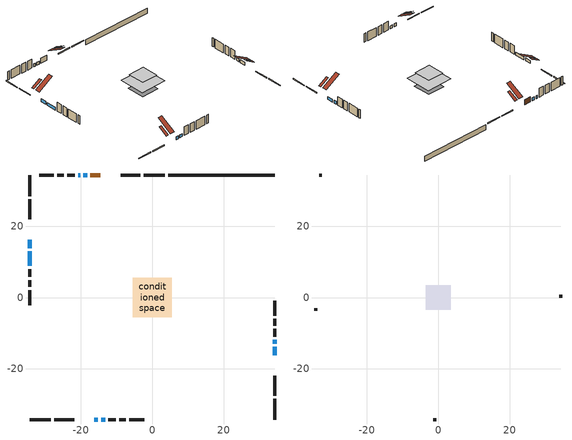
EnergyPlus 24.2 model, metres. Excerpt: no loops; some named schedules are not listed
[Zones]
conditioned space
 floor adiabatic (AdiabaticFloorConstruction): -5.49,-5.49 -5.49,5.49 5.49,5.49 5.49,-5.49 z1.37
 floor foundation (Slab1 construction): -3.74,-3.74 -3.74,3.74 3.74,3.74 3.74,-3.74 z-1.93
 wall outside (RimJoist1 construction): 3.54,34.35 -2.37,34.35 / -34.35,-34.35 -28.44,-34.35 / -34.35,34.35 -34.35,28.44 / 34.35,-34.35 34.35,-28.44 z0.15:0.45
 wall outside (RimJoist2 construction): -3.3,34.35 -8.9,34.35 / -27.51,-34.35 -21.91,-34.35 / -34.35,27.51 -34.35,21.91 / 34.35,-27.51 34.35,-21.91 z0.15:0.45
 wall outside (AdiabaticWallConstruction 1): -14.61,34.35 -17.34,34.35 z0.15:2.18
 wall outside (AdiabaticWallConstruction): 34.35,-16.2 34.35,-13.83 / -18.27,34.35 -19.28,34.35 / -20.21,34.35 -20.79,34.35 / -34.35,16.2 -34.35,13.83 / 34.35,-12.9 34.35,-11.89 / -34.35,12.9 -34.35,8.85 / -16.2,-34.35 -15.24,-34.35 / -14.32,-34.35 -13.24,-34.35 z0.15:1.37
 wall outside (Wall1 construction): -21.72,34.35 -23.87,34.35 / -12.32,-34.35 -10.17,-34.35 / -34.35,7.92 -34.35,5.78 / 34.35,-10.96 34.35,-8.81 z0.15:3.81
 wall outside (Wall2 construction): -24.79,34.35 -26.66,34.35 / -9.24,-34.35 -7.37,-34.35 / -34.35,4.85 -34.35,2.98 / 34.35,-7.89 34.35,-6.02 z0.15:3.81
 wall outside (Wall3 construction): -27.59,34.35 -31.75,34.35 / -6.45,-34.35 -2.29,-34.35 / -34.35,2.05 -34.35,-2.1 / 34.35,-5.09 34.35,-0.93 z0.15:3.81
 wall foundation (FoundationWall1 construction): 34.35,34.35 4.47,34.35 z-1.93:0.15
 window (WindowConstruction): 34.35,-16.2 34.35,-13.83 z0.15:1.37
 window (WindowConstruction 6): -18.27,34.35 -19.28,34.35 z0.15:1.37
 window (WindowConstruction 7): -20.21,34.35 -20.79,34.35 z0.15:1.37
 window (WindowConstruction 1): -34.35,16.2 -34.35,13.83 z0.15:1.37
 window (WindowConstruction 2): 34.35,-12.9 34.35,-11.89 z0.15:1.37
 window (WindowConstruction 3): -34.35,12.9 -34.35,8.85 z0.15:1.37
 window (WindowConstruction 4): -16.2,-34.35 -15.25,-34.35 z0.15:1.37
 window (WindowConstruction 5): -14.32,-34.35 -13.25,-34.35 z0.15:1.37
 door (Door): -14.61,34.35 -17.34,34.35 z0.15:2.18
 ceiling adiabatic (AdiabaticFloorConstruction): 5.49,-5.49 5.49,5.49 -5.49,5.49 -5.49,-5.49 z1.37
 roof outside (Roof1 construction): -10.9,34.35,3.81 -10.9,30.64,5.97 -9.83,30.64,5.97 -9.83,34.35,3.81; -19.91,-34.35,3.81 -19.91,-30.64,5.97 -20.98,-30.64,5.97 -20.98,-34.35,3.81; -34.35,19.91,3.81 -30.64,19.91,5.97 -30.64,20.98,5.97 -34.35,20.98,3.81; 34.35,-19.91,3.81 30.64,-19.91,5.97 30.64,-20.98,5.97 34.35,-20.98,3.81
attic - vented
 floor to conditioned space (Floor1 construction Reversed): -3.44,-3.44 -3.44,3.44 3.44,3.44 3.44,-3.44 z3.81
 wall outside (Wall4 construction): -32.68,34.35 -33.42,34.35 / -1.36,-34.35 -0.61,-34.35 / -34.35,-3.03 -34.35,-3.78 / 34.35,0 34.35,0.74 z0.15:3.81
 roof outside (Roof2 construction): -13.68,34.35,3.81 -13.68,27.94,7.54 -11.83,27.94,7.54 -11.83,34.35,3.81; -17.13,-34.35,3.81 -17.13,-27.94,7.54 -18.98,-27.94,7.54 -18.98,-34.35,3.81; -34.35,17.13,3.81 -27.94,17.13,7.54 -27.94,18.98,7.54 -34.35,18.98,3.81; 34.35,-17.13,3.81 27.94,-17.13,7.54 27.94,-18.98,7.54 34.35,-18.98,3.81
[Building]
Building 1: Terrain=Suburbs
[Site:Location]
Regina Intl AP_SK: Latitude {deg}=50.43; Longitude {deg}=-104.67; Time Zone {hr}=-6; Elevation {m}=578; Keep Site Location Information=Yes
[Site:GroundTemperature:Shallow]
-2.28208, -4.75844, -4.95676, -3.7816, 0.936024, 5.63167, 9.70254, 12.2813, 12.5004, 10.403, 6.43594, 1.88434
[Site:WaterMainsTemperature]
Calculation Method=Schedule; Temperature Schedule=mains temperature schedule
[Material] Roughness=Rough; Thermal Absorptance=0.9
Name | Thickness {m} | Conductivity {W/m-K} | Density {kg/m3} | Specific Heat {J/kg-K} | Solar Absorptance | Visible Absorptance
asphalt or fiberglass shingles | 0.00635 | 0.162714 | 1121.4 | 1465.45 | 0.84 | 0.84
ceiling loosefill ins | 0.0846667 | 0.0480833 | 16.02 | 1046.75 | 0.7 | 0.7
ceiling stud and cavity | 0.1397 | 0.152571 | 65.682 | 1177.47 | 0.7 | 0.7
concrete 4.0 in. | 0.1016 | 1.803125 | 2242.8 | 837.4 | 0.7 | 0.7
concrete 8.0 in. | 0.2032 | 1.803125 | 2242.8 | 837.4 | 0.7 | 0.7
door material | 0.04445 | 0.188738 | 512.64 | 1214.23 | 0.7 | 0.7
floor covering | 0.0127 | 0.0433444 | 54.468 | 1339.84 | 0.6 | 0.6
floor rigid ins; wall rigid ins | 0.512978 | 0.029427 | 32.04 | 1214.23 | 0.7 | 0.7
floor stud and cavity | 0.1397 | 1.75129 | 37.0049 | 1207.88 | 0.7 | 0.7
furniture material conditioned space 1 | 0.1524 | 0.115458 | 640.8 | 1214.23 | 0.6 | 0.6
gypsum board | 0.0127 | 0.160291 | 801 | 837.4 | 0.6 | 0.6
osb sheathing 0.5 in. | 0.0127 | 0.115458 | 512.64 | 1214.23 | 0.7 | 0.7
osb sheathing 0.75 in. | 0.01905 | 0.115458 | 512.64 | 1214.23 | 0.7 | 0.7
osb sheathing 2.0 in. | 0.0508 | 0.115458 | 512.64 | 1214.23 | 0.7 | 0.7
rim joist stud and cavity | 0.0508 | 0.271007 | 50.32683 | 1063.81 | 0.6 | 0.6
rim joist stud and cavity 1 | 0.0508 | 0.0495211 | 125.044 | 1163.47 | 0.6 | 0.6
roof stud and cavity | 0.2032 | 0.175737 | 78.34581 | 1123.46 | 0.7 | 0.7
wall stud and cavity | 0.1397 | 0.141677 | 139.0536 | 1170.24 | 0.7 | 0.7
wall stud and cavity 1 | 0.1397 | 0.143211 | 139.0536 | 1170.24 | 0.7 | 0.7
wall stud and cavity 2 | 0.1397 | 0.140175 | 139.0536 | 1170.24 | 0.7 | 0.7
wall stud and cavity 3 | 0.0889 | 6.1454 | 50.32683 | 1063.81 | 0.6 | 0.6
wall stud and cavity 4 | 0.0889 | 0.380278 | 52.3479 | 1209.89 | 0.7 | 0.7
wall stud and cavity 5 | 0.0889 | 0.391764 | 83.0341 | 1211.67 | 0.7 | 0.7
wood siding | 0.0254 | 0.102417 | 544.68 | 1172.36 | 0 | 0
wood siding 1 | 0.00254 | 0.102417 | 544.68 | 1172.36 | 0 | 0
wood siding 2; wood siding 3; wood siding 4 | 0.0254 | 0.102417 | 544.68 | 1172.36 | 0.7 | 0.7
[WindowMaterial:SimpleGlazingSystem]
Name | U-Factor {W/m2-K} | Solar Heat Gain Coefficient
WindowMaterial | 2.77825 | 0.66
WindowMaterial 1 | 2.77541 | 0.65
WindowMaterial 2 | 2.898619 | 0.69
WindowMaterial 3 | 2.77484 | 0.65
WindowMaterial 4 | 2.77768 | 0.66
WindowMaterial 5 | 2.765186 | 0.62
[Construction]
AdiabaticFloorConstruction: floor stud and cavity, floor rigid ins, osb sheathing 0.75 in., floor covering
AdiabaticWallConstruction: wood siding 3, wall rigid ins, wall stud and cavity 4, gypsum board
AdiabaticWallConstruction 1: wood siding 4, wall rigid ins, wall stud and cavity 4, gypsum board
Door: door material
Floor1 construction Reversed: gypsum board, ceiling stud and cavity, ceiling loosefill ins
FoundationWall1 construction: concrete 8.0 in.
furniture construction conditioned space 1: furniture material conditioned space 1
PartitionWallConstruction: gypsum board, wall stud and cavity 5, gypsum board
RimJoist1 construction: wood siding 2, rim joist stud and cavity
RimJoist2 construction: wood siding 2, osb sheathing 2.0 in., rim joist stud and cavity 1
Roof1 construction: asphalt or fiberglass shingles, osb sheathing 0.75 in., roof stud and cavity, gypsum board
Roof2 construction: asphalt or fiberglass shingles
Slab1 construction: concrete 4.0 in.
Wall1 construction: wood siding, osb sheathing 0.5 in., wall stud and cavity, gypsum board
Wall2 construction: wood siding, osb sheathing 0.5 in., wall stud and cavity 1, gypsum board
Wall3 construction: wood siding, osb sheathing 0.5 in., wall stud and cavity 2, gypsum board
Wall4 construction: wood siding 1, wall stud and cavity 3
WindowConstruction; WindowConstruction 1: WindowMaterial
WindowConstruction 2; WindowConstruction 6: WindowMaterial 1
WindowConstruction 3: WindowMaterial 2
WindowConstruction 4: WindowMaterial 3
WindowConstruction 5: WindowMaterial 4
WindowConstruction 7: WindowMaterial 5
[Zone] Multiplier=1; Part of Total Floor Area=Yes
Name | Volume {m3}
attic - vented | 27.4661
conditioned space | 440.4
[Space]
Name | Zone | Volume {m3}
attic - vented 1 | attic - vented | 27.4661
conditioned space 1 | conditioned space | 440.4
[ZoneInfiltration:EffectiveLeakageArea]
infil attic - vented 1: Zone or Space=attic - vented 1; Schedule=Always On Discrete; Effective Air Leakage Area {cm2}=1499.05; Stack Coefficient=0.00051409; Wind Coefficient=1.53193e-05
[ZoneMixing]
whole house fan mix: Zone or Space=attic - vented; Schedule=Always On Continuous; Design Flow Rate Calculation Method=Flow/Zone; Design Flow Rate {m3/s}=0; Source Zone or Space=conditioned space
[SurfaceProperty:ExposedFoundationPerimeter]
Slab1: Exposed Perimeter Calculation Method=TotalExposedPerimeter; Total Exposed Perimeter {m}=29.88
[InternalMass] Zone or ZoneList=conditioned space; Space or SpaceList=conditioned space 1
Name | Construction | Surface Area {m2}
furniture mass conditioned space 1 | furniture construction conditioned space 1 | 70.4802
partition wall mass | PartitionWallConstruction | 176.201
[Lights]
interior lighting: Zone or ZoneList or Space or SpaceList=conditioned space 1; Schedule=interior lighting schedule; Design Level Calculation Method=LightingLevel; Lighting Level {W}=343.2; Return Air Fraction=0; Fraction Radiant=0.6; Fraction Visible=0.2; Fraction Replaceable=1
[People]
occupants: Zone or ZoneList or Space or SpaceList=conditioned space 1; Number of People Schedule=occupants schedule; Number of People Calculation Method=People; Number of People=3; Fraction Radiant=0.314171; Sensible Heat Fraction=0.56303; Activity Level Schedule=occupants activity schedule; Carbon Dioxide Generation Rate {m3/s-W}=0; Enable ASHRAE 55 Comfort Warnings=No; Mean Radiant Temperature Calculation Type=EnclosureAveraged
[ElectricEquipment] Zone or ZoneList or Space or SpaceList=conditioned space 1; Design Level Calculation Method=EquipmentLevel
Name | Schedule | Design Level {W} | Fraction Latent | Fraction Radiant | Fraction Lost
clothes dryer | clothes dryer schedule | 140.772 | 0.015 | 0.081 | 0.85
clothes washer | clothes washer schedule | 32.1985 | 0.03 | 0.162 | 0.7
cooking range | cooking range schedule | 215.147 | 0.08 | 0.432 | 0.2
dishwasher | dishwasher schedule | 66.8632 | 0.3 | 0.18 | 0.4
fridge | fridge schedule | 72.9452 | 0 | 0.6 | 0
mech vent house fan | mech vent house fan schedule | 0 | 0 | 0 | 1
mech vent house fan cfis | mech vent house fan cfis schedule | 0 | 0 | 0 | 0
misc plug loads | misc plug loads schedule | 494.7 | 0.045 | 0.513 | 0.1
whole house fan | Always On Discrete | 0 | 0 | 0 | 1
[OtherEquipment] Zone or ZoneList or Space or SpaceList=conditioned space 1; Design Level Calculation Method=EquipmentLevel
Name | Fuel Type | Schedule | Design Level {W} | Fraction Latent | Fraction Radiant | Fraction Lost
clothes dryer 1 | Electricity | clothes dryer schedule | 0 | 0.015 | 0.081 | 0.85
cooking range 1 | Electricity | cooking range schedule | 0 | 0.08 | 0.432 | 0.2
general water use latent | None | general water use schedule | 62.594 | 1 | 0 | 0
general water use sensible | None | general water use schedule | -61.6891 | 0 | 0.6 | 0
mech vent house fan latent load | None | Always On Discrete | 0 | 1 | 0 | 0
mech vent house fan sensible load | None | Always On Discrete | 0 | 0 | 0 | 0
water heater energy adjustment1 | NaturalGas | Always On Discrete | 0.01 | 0 | 0 | 1
[ZoneInfiltration:DesignFlowRate] Zone or ZoneList or Space or SpaceList=conditioned space 1; Schedule=Always On Discrete; Design Flow Rate Calculation Method=Flow/Zone; Design Flow Rate {m3/s}=0
infil flow; natural vent flow; whole house fan flow
[AvailabilityManager:Scheduled]
furnace airloop Availability Manager: Schedule=Always On Discrete
[Foundation:Kiva]
Foundation Kiva 1: Initial Indoor Air Temperature {C}=21; Wall Height Above Grade {m}=0.149992; Wall Depth Below Slab {m}=0.2032
[Foundation:Kiva:Settings]
Soil Conductivity {W/m-K}=0.849921; Soil Density {kg/m3}=1842.3; Soil Specific Heat {J/kg-K}=418.7; Ground Solar Absorptivity=0.9; Ground Thermal Absorptivity=0.9; Ground Surface Roughness {m}=0.03; Far-Field Width {m}=40; Deep-Ground Boundary Condition=ZeroFlux; Deep-Ground Depth {m}=40; Minimum Cell Dimension {m}=0.2; Maximum Cell Growth Coefficient=3; Simulation Timestep=Timestep
[Exterior:Lights]
exterior lighting: Schedule=exterior lighting schedule; Design Level {W}=75.6
[EnergyManagementSystem:GlobalVariable]
furnace_airloop_Fan_RTF
infil_program_Qfan
infil_program_Qinf
natural_vent_program_Qnv
natural_vent_program_Qwhf
[EnergyManagementSystem:Sensor]
Name | Output:Variable or Output:Meter Index Key | Output:Variable or Output:Meter
airflow_gain | infil flow | Infiltration Sensible Heat Gain Energy
airflow_gain_1 | natural vent flow | Infiltration Sensible Heat Gain Energy
airflow_gain_2 | whole house fan flow | Infiltration Sensible Heat Gain Energy
airflow_loss | infil flow | Infiltration Sensible Heat Loss Energy
airflow_loss_1 | natural vent flow | Infiltration Sensible Heat Loss Energy
airflow_loss_2 | whole house fan flow | Infiltration Sensible Heat Loss Energy
clg_load_cond |  | Cooling:EnergyTransfer:Zone:CONDITIONED SPACE
clg_sp_s; clg_sp_s_1 | cooling setpoint | Schedule Value
clothes_dryer_exhaust_0_sch_s | clothes dryer exhaust 0 schedule | Schedule Value
cool_season | cooling season schedule | Schedule Value
htg_load_cond |  | Heating:EnergyTransfer:Zone:CONDITIONED SPACE
htg_sp_s; htg_sp_s_1 | heating setpoint | Schedule Value
ig_ee_conv | clothes dryer | Electric Equipment Convective Heating Energy
ig_ee_conv_2 | cooking range | Electric Equipment Convective Heating Energy
ig_ee_conv_4 | fridge | Electric Equipment Convective Heating Energy
ig_ee_conv_5 | misc plug loads | Electric Equipment Convective Heating Energy
ig_ee_conv_6 | whole house fan | Electric Equipment Convective Heating Energy
ig_ee_rad | clothes dryer | Electric Equipment Radiant Heating Energy
ig_ee_rad_2 | cooking range | Electric Equipment Radiant Heating Energy
ig_ee_rad_4 | fridge | Electric Equipment Radiant Heating Energy
ig_ee_rad_5 | misc plug loads | Electric Equipment Radiant Heating Energy
ig_ee_rad_6 | whole house fan | Electric Equipment Radiant Heating Energy
ig_lgt_conv | interior lighting | Lights Convective Heating Energy
ig_lgt_rad | interior lighting | Lights Radiant Heating Energy
ig_lgt_vis | interior lighting | Lights Visible Radiation Heating Energy
ig_oe_conv | clothes dryer 1 | Other Equipment Convective Heating Energy
ig_oe_conv_1 | cooking range 1 | Other Equipment Convective Heating Energy
ig_oe_conv_2 | general water use latent | Other Equipment Convective Heating Energy
ig_oe_conv_3 | general water use sensible | Other Equipment Convective Heating Energy
ig_oe_conv_4 | water heater energy adjustment1 | Other Equipment Convective Heating Energy
ig_oe_rad | clothes dryer 1 | Other Equipment Radiant Heating Energy
ig_oe_rad_1 | cooking range 1 | Other Equipment Radiant Heating Energy
ig_oe_rad_2 | general water use latent | Other Equipment Radiant Heating Energy
ig_oe_rad_3 | general water use sensible | Other Equipment Radiant Heating Energy
ig_oe_rad_4 | water heater energy adjustment1 | Other Equipment Radiant Heating Energy
ig_ppl_conv | occupants | People Convective Heating Energy
ig_ppl_rad | occupants | People Radiant Heating Energy
im_conv | furniture mass conditioned space 1 | Surface Inside Face Convection Heat Gain Energy
im_conv_1 | partition wall mass | Surface Inside Face Convection Heat Gain Energy
im_ig | furniture mass conditioned space 1 | Surface Inside Face Internal Gains Radiation Heat Gain Energy
im_ig_1 | partition wall mass | Surface Inside Face Internal Gains Radiation Heat Gain Energy
im_lgt | furniture mass conditioned space 1 | Surface Inside Face Lights Radiation Heat Gain Energy
im_lgt_1 | partition wall mass | Surface Inside Face Lights Radiation Heat Gain Energy
im_sol | furniture mass conditioned space 1 | Surface Inside Face Solar Radiation Heat Gain Energy
im_sol_1 | partition wall mass | Surface Inside Face Solar Radiation Heat Gain Energy
im_surf | furniture mass conditioned space 1 | Surface Inside Face Net Surface Thermal Radiation Heat Gain Energy
im_surf_1 | partition wall mass | Surface Inside Face Net Surface Thermal Radiation Heat Gain Energy
mv_conv | mech vent house fan | Electric Equipment Convective Heating Energy
mv_conv_1 | mech vent house fan cfis | Electric Equipment Convective Heating Energy
mv_conv_2 | mech vent house fan latent load | Other Equipment Convective Heating Energy
mv_conv_3 | mech vent house fan sensible load | Other Equipment Convective Heating Energy
mv_rad | mech vent house fan | Electric Equipment Radiant Heating Energy
mv_rad_1 | mech vent house fan cfis | Electric Equipment Radiant Heating Energy
mv_rad_2 | mech vent house fan latent load | Other Equipment Radiant Heating Energy
mv_rad_3 | mech vent house fan sensible load | Other Equipment Radiant Heating Energy
natural_vent_s | natural vent schedule | Schedule Value
out_pb_s |  | Site Outdoor Air Barometric Pressure
out_wt_s |  | Site Outdoor Air Humidity Ratio
site_vw_s |  | Site Wind Speed
ss_back_out | Window1 | Surface Window Shortwave from Zone Back Out Window Heat Transfer Rate
ss_back_out_1 | Window10 | Surface Window Shortwave from Zone Back Out Window Heat Transfer Rate
ss_back_out_2 | Window11 | Surface Window Shortwave from Zone Back Out Window Heat Transfer Rate
ss_back_out_3 | Window3 | Surface Window Shortwave from Zone Back Out Window Heat Transfer Rate
ss_back_out_4 | Window5 | Surface Window Shortwave from Zone Back Out Window Heat Transfer Rate
ss_back_out_5 | Window6 | Surface Window Shortwave from Zone Back Out Window Heat Transfer Rate
ss_back_out_6 | Window8 | Surface Window Shortwave from Zone Back Out Window Heat Transfer Rate
ss_back_out_7 | Window9 | Surface Window Shortwave from Zone Back Out Window Heat Transfer Rate
ss_conv | Door1 | Surface Inside Face Convection Heat Gain Energy
ss_conv_1 | Window1 | Surface Inside Face Convection Heat Gain Energy
ss_conv_2 | Window10 | Surface Inside Face Convection Heat Gain Energy
ss_conv_3 | Window11 | Surface Inside Face Convection Heat Gain Energy
ss_conv_4 | Window3 | Surface Inside Face Convection Heat Gain Energy
ss_conv_5 | Window5 | Surface Inside Face Convection Heat Gain Energy
ss_conv_6 | Window6 | Surface Inside Face Convection Heat Gain Energy
ss_conv_7 | Window8 | Surface Inside Face Convection Heat Gain Energy
ss_conv_8 | Window9 | Surface Inside Face Convection Heat Gain Energy
ss_ig | Door1 | Surface Inside Face Internal Gains Radiation Heat Gain Energy
ss_ig_1 | Window1 | Surface Inside Face Internal Gains Radiation Heat Gain Energy
ss_ig_2 | Window10 | Surface Inside Face Internal Gains Radiation Heat Gain Energy
ss_ig_3 | Window11 | Surface Inside Face Internal Gains Radiation Heat Gain Energy
ss_ig_4 | Window3 | Surface Inside Face Internal Gains Radiation Heat Gain Energy
ss_ig_5 | Window5 | Surface Inside Face Internal Gains Radiation Heat Gain Energy
ss_ig_6 | Window6 | Surface Inside Face Internal Gains Radiation Heat Gain Energy
ss_ig_7 | Window8 | Surface Inside Face Internal Gains Radiation Heat Gain Energy
ss_ig_8 | Window9 | Surface Inside Face Internal Gains Radiation Heat Gain Energy
ss_lgt | Door1 | Surface Inside Face Lights Radiation Heat Gain Energy
ss_sol | Door1 | Surface Inside Face Solar Radiation Heat Gain Energy
ss_surf | Door1 | Surface Inside Face Net Surface Thermal Radiation Heat Gain Energy
ss_surf_1 | Window1 | Surface Inside Face Net Surface Thermal Radiation Heat Gain Energy
ss_surf_2 | Window10 | Surface Inside Face Net Surface Thermal Radiation Heat Gain Energy
ss_surf_3 | Window11 | Surface Inside Face Net Surface Thermal Radiation Heat Gain Energy
ss_surf_4 | Window3 | Surface Inside Face Net Surface Thermal Radiation Heat Gain Energy
ss_surf_5 | Window5 | Surface Inside Face Net Surface Thermal Radiation Heat Gain Energy
ss_surf_6 | Window6 | Surface Inside Face Net Surface Thermal Radiation Heat Gain Energy
ss_surf_7 | Window8 | Surface Inside Face Net Surface Thermal Radiation Heat Gain Energy
ss_surf_8 | Window9 | Surface Inside Face Net Surface Thermal Radiation Heat Gain Energy
ss_trans_in | Window1 | Surface Window Transmitted Solar Radiation Rate
ss_trans_in_1 | Window10 | Surface Window Transmitted Solar Radiation Rate
ss_trans_in_2 | Window11 | Surface Window Transmitted Solar Radiation Rate
ss_trans_in_3 | Window3 | Surface Window Transmitted Solar Radiation Rate
ss_trans_in_4 | Window5 | Surface Window Transmitted Solar Radiation Rate
ss_trans_in_5 | Window6 | Surface Window Transmitted Solar Radiation Rate
ss_trans_in_6 | Window8 | Surface Window Transmitted Solar Radiation Rate
ss_trans_in_7 | Window9 | Surface Window Transmitted Solar Radiation Rate
ss_trans_out | Window1 | Surface Inside Face Initial Transmitted Diffuse Transmitted Out Window Solar Radiation Rate
ss_trans_out_1 | Window10 | Surface Inside Face Initial Transmitted Diffuse Transmitted Out Window Solar Radiation Rate
ss_trans_out_2 | Window11 | Surface Inside Face Initial Transmitted Diffuse Transmitted Out Window Solar Radiation Rate
ss_trans_out_3 | Window3 | Surface Inside Face Initial Transmitted Diffuse Transmitted Out Window Solar Radiation Rate
ss_trans_out_4 | Window5 | Surface Inside Face Initial Transmitted Diffuse Transmitted Out Window Solar Radiation Rate
ss_trans_out_5 | Window6 | Surface Inside Face Initial Transmitted Diffuse Transmitted Out Window Solar Radiation Rate
ss_trans_out_6 | Window8 | Surface Inside Face Initial Transmitted Diffuse Transmitted Out Window Solar Radiation Rate
ss_trans_out_7 | Window9 | Surface Inside Face Initial Transmitted Diffuse Transmitted Out Window Solar Radiation Rate
s_conv | Floor1 | Surface Inside Face Convection Heat Gain Energy
s_conv_1 | FoundationWall1 | Surface Inside Face Convection Heat Gain Energy
s_conv_10 | RimJoist2:270 | Surface Inside Face Convection Heat Gain Energy
s_conv_11 | RimJoist2:90 | Surface Inside Face Convection Heat Gain Energy
s_conv_12 | Roof1:0 | Surface Inside Face Convection Heat Gain Energy
s_conv_13 | Roof1:180 | Surface Inside Face Convection Heat Gain Energy
s_conv_14 | Roof1:270 | Surface Inside Face Convection Heat Gain Energy
s_conv_15 | Roof1:90 | Surface Inside Face Convection Heat Gain Energy
s_conv_16 | Slab1 | Surface Inside Face Convection Heat Gain Energy
s_conv_17 | Wall1:0 | Surface Inside Face Convection Heat Gain Energy
s_conv_18 | Wall1:180 | Surface Inside Face Convection Heat Gain Energy
s_conv_19 | Wall1:270 | Surface Inside Face Convection Heat Gain Energy
s_conv_2 | inferred conditioned ceiling | Surface Inside Face Convection Heat Gain Energy
s_conv_20 | Wall1:90 | Surface Inside Face Convection Heat Gain Energy
s_conv_21 | Wall2:0 | Surface Inside Face Convection Heat Gain Energy
s_conv_22 | Wall2:180 | Surface Inside Face Convection Heat Gain Energy
s_conv_23 | Wall2:270 | Surface Inside Face Convection Heat Gain Energy
s_conv_24 | Wall2:90 | Surface Inside Face Convection Heat Gain Energy
s_conv_25 | Wall3:0 | Surface Inside Face Convection Heat Gain Energy
s_conv_26 | Wall3:180 | Surface Inside Face Convection Heat Gain Energy
s_conv_27 | Wall3:270 | Surface Inside Face Convection Heat Gain Energy
s_conv_28 | Wall3:90 | Surface Inside Face Convection Heat Gain Energy
s_conv_3 | inferred conditioned floor | Surface Inside Face Convection Heat Gain Energy
s_conv_4 | RimJoist1:0 | Surface Inside Face Convection Heat Gain Energy
s_conv_5 | RimJoist1:180 | Surface Inside Face Convection Heat Gain Energy
s_conv_6 | RimJoist1:270 | Surface Inside Face Convection Heat Gain Energy
s_conv_7 | RimJoist1:90 | Surface Inside Face Convection Heat Gain Energy
s_conv_8 | RimJoist2:0 | Surface Inside Face Convection Heat Gain Energy
s_conv_9 | RimJoist2:180 | Surface Inside Face Convection Heat Gain Energy
s_ig | Floor1 | Surface Inside Face Internal Gains Radiation Heat Gain Energy
s_ig_1 | FoundationWall1 | Surface Inside Face Internal Gains Radiation Heat Gain Energy
s_ig_10 | RimJoist2:270 | Surface Inside Face Internal Gains Radiation Heat Gain Energy
s_ig_11 | RimJoist2:90 | Surface Inside Face Internal Gains Radiation Heat Gain Energy
s_ig_12 | Roof1:0 | Surface Inside Face Internal Gains Radiation Heat Gain Energy
s_ig_13 | Roof1:180 | Surface Inside Face Internal Gains Radiation Heat Gain Energy
s_ig_14 | Roof1:270 | Surface Inside Face Internal Gains Radiation Heat Gain Energy
s_ig_15 | Roof1:90 | Surface Inside Face Internal Gains Radiation Heat Gain Energy
s_ig_16 | Slab1 | Surface Inside Face Internal Gains Radiation Heat Gain Energy
s_ig_17 | Wall1:0 | Surface Inside Face Internal Gains Radiation Heat Gain Energy
s_ig_18 | Wall1:180 | Surface Inside Face Internal Gains Radiation Heat Gain Energy
s_ig_19 | Wall1:270 | Surface Inside Face Internal Gains Radiation Heat Gain Energy
s_ig_2 | inferred conditioned ceiling | Surface Inside Face Internal Gains Radiation Heat Gain Energy
s_ig_20 | Wall1:90 | Surface Inside Face Internal Gains Radiation Heat Gain Energy
s_ig_21 | Wall2:0 | Surface Inside Face Internal Gains Radiation Heat Gain Energy
s_ig_22 | Wall2:180 | Surface Inside Face Internal Gains Radiation Heat Gain Energy
s_ig_23 | Wall2:270 | Surface Inside Face Internal Gains Radiation Heat Gain Energy
s_ig_24 | Wall2:90 | Surface Inside Face Internal Gains Radiation Heat Gain Energy
s_ig_25 | Wall3:0 | Surface Inside Face Internal Gains Radiation Heat Gain Energy
s_ig_26 | Wall3:180 | Surface Inside Face Internal Gains Radiation Heat Gain Energy
s_ig_27 | Wall3:270 | Surface Inside Face Internal Gains Radiation Heat Gain Energy
s_ig_28 | Wall3:90 | Surface Inside Face Internal Gains Radiation Heat Gain Energy
s_ig_3 | inferred conditioned floor | Surface Inside Face Internal Gains Radiation Heat Gain Energy
s_ig_4 | RimJoist1:0 | Surface Inside Face Internal Gains Radiation Heat Gain Energy
s_ig_5 | RimJoist1:180 | Surface Inside Face Internal Gains Radiation Heat Gain Energy
s_ig_6 | RimJoist1:270 | Surface Inside Face Internal Gains Radiation Heat Gain Energy
s_ig_7 | RimJoist1:90 | Surface Inside Face Internal Gains Radiation Heat Gain Energy
s_ig_8 | RimJoist2:0 | Surface Inside Face Internal Gains Radiation Heat Gain Energy
s_ig_9 | RimJoist2:180 | Surface Inside Face Internal Gains Radiation Heat Gain Energy
s_lgt | Floor1 | Surface Inside Face Lights Radiation Heat Gain Energy
s_lgt_1 | FoundationWall1 | Surface Inside Face Lights Radiation Heat Gain Energy
s_lgt_10 | RimJoist2:270 | Surface Inside Face Lights Radiation Heat Gain Energy
